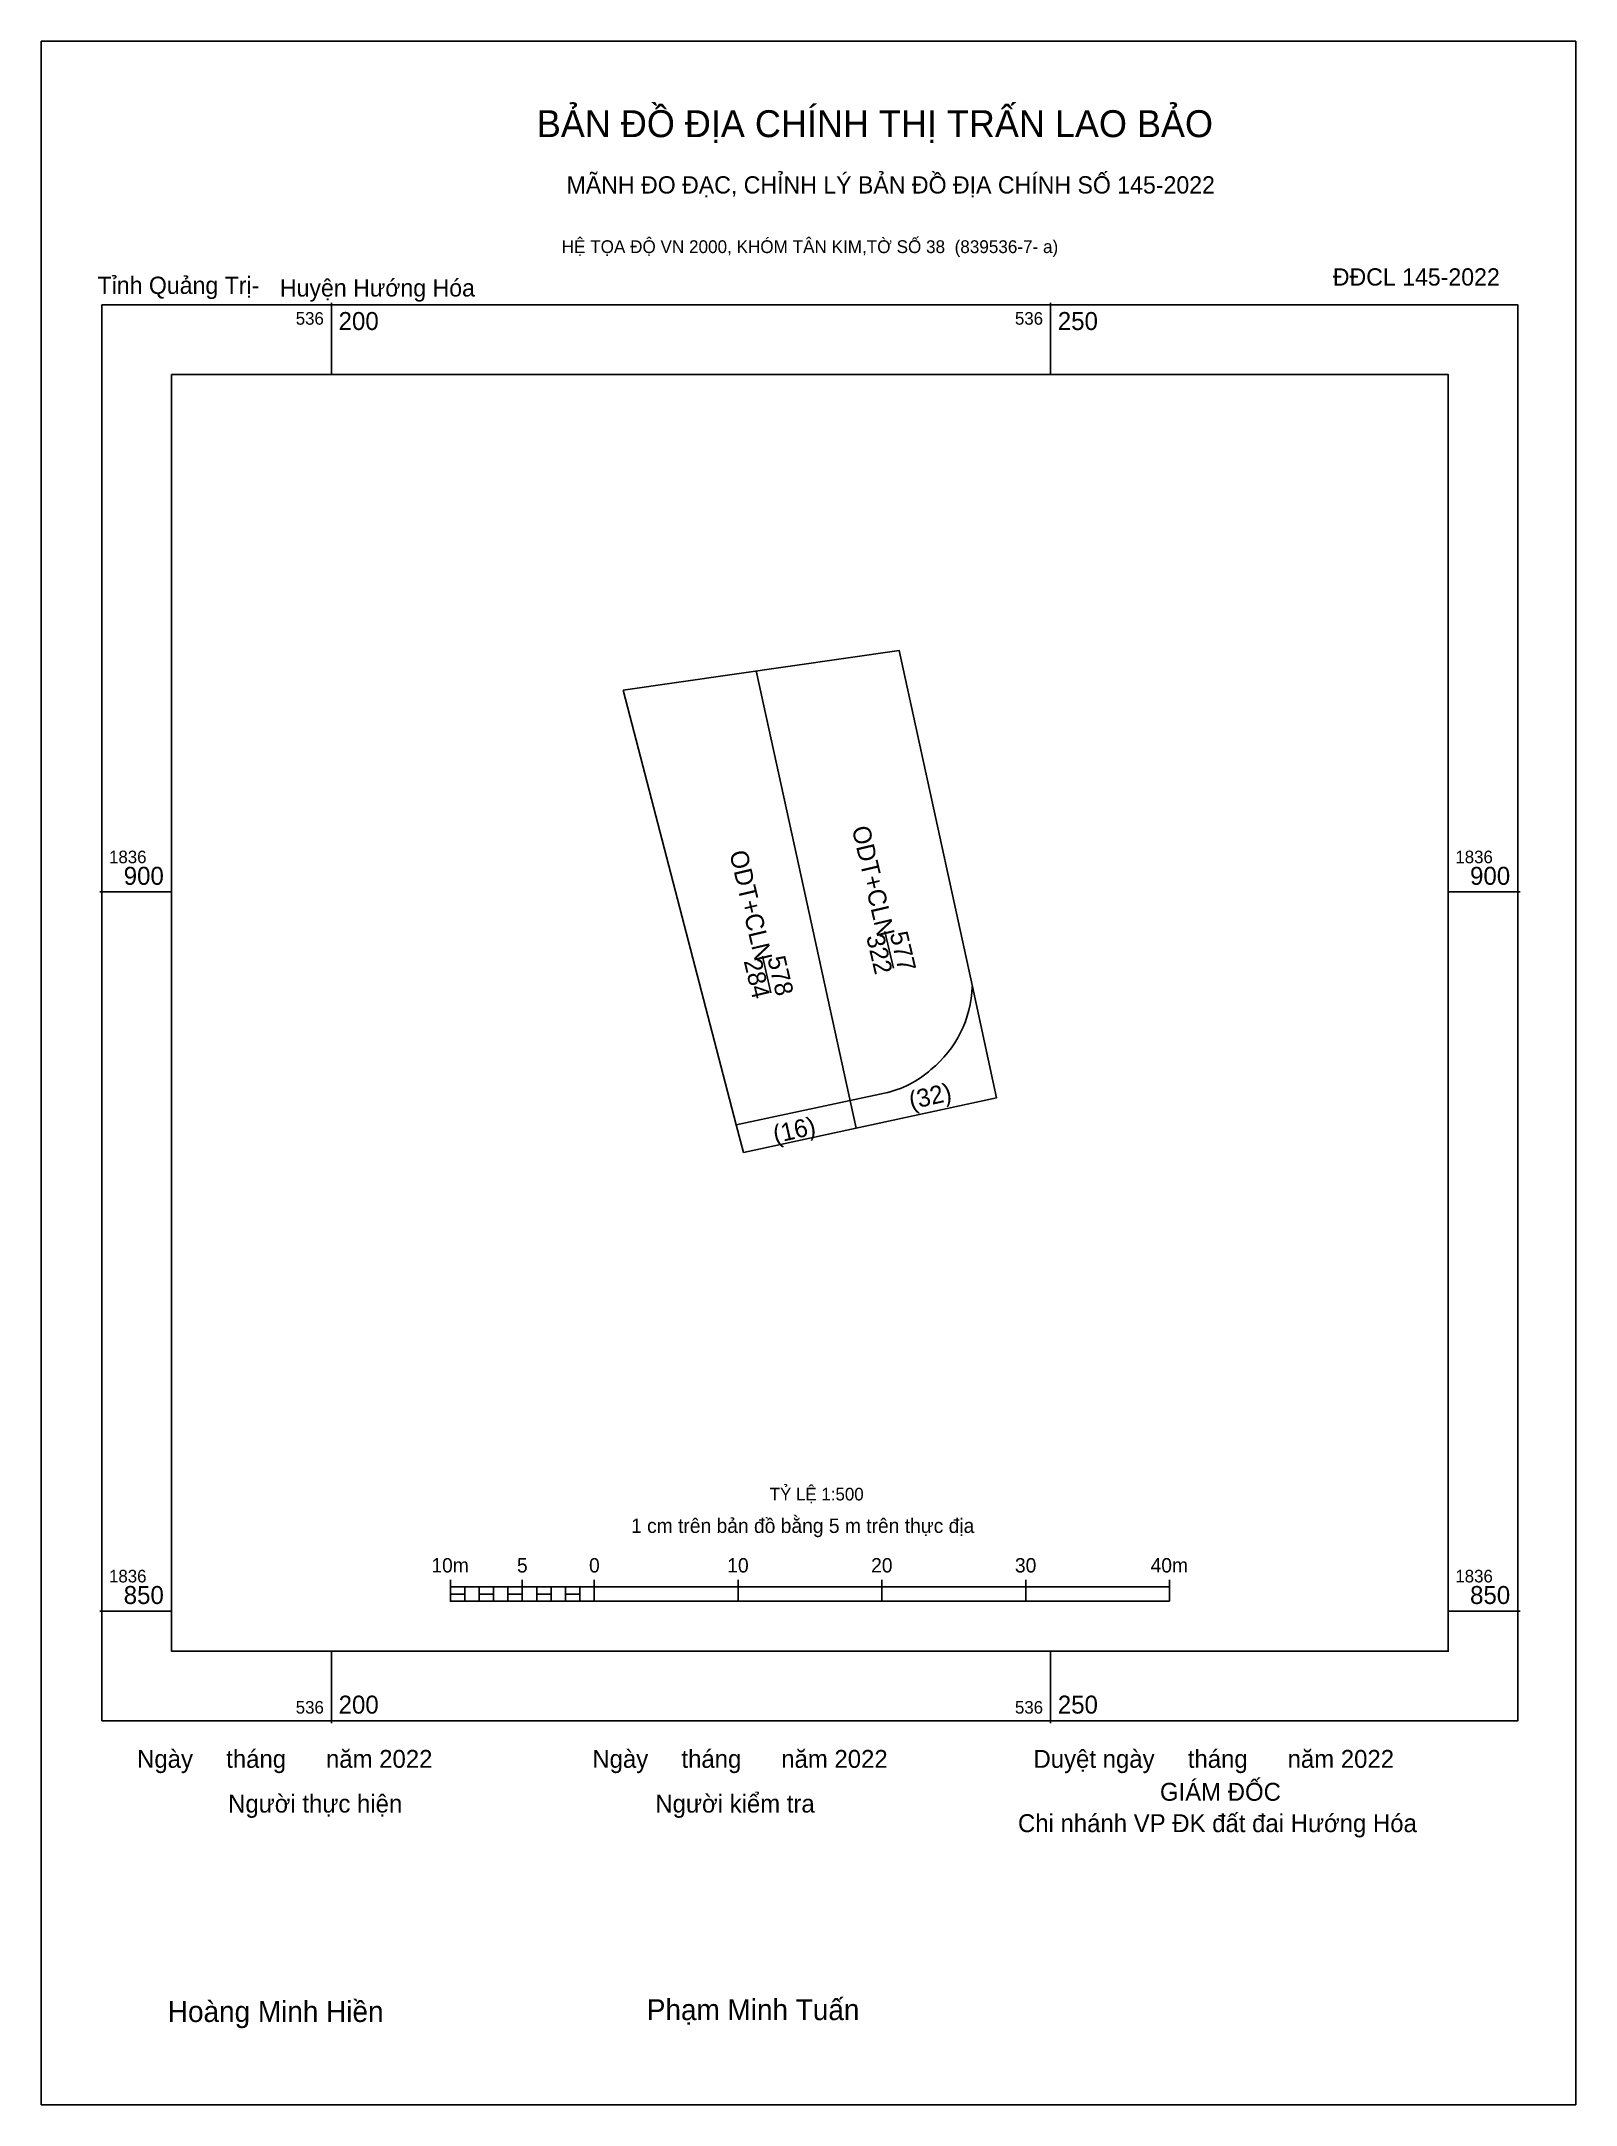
# Model space of a CAD drawing. Extents: x 535769 to 536287, y 1836366 to 1836959.
# Drawn here: x 536179.8 to 536286.5, y 1836815.7 to 1836959.1 of the extents above.
import ezdxf

# ---------------------------------------------------------------- set-up
doc = ezdxf.new("R2010")
doc.units = 0
for name, color, linetype in [('Level 1', 7, 'Continuous'), ('Level 10', 7, 'Continuous'), ('Level 13', 7, 'Continuous'), ('Level 15', 7, 'Continuous'), ('Level 27', 7, 'Continuous'), ('Level 36', 7, 'Continuous'), ('Level 6', 7, 'Continuous'), ('Level 62', 7, 'Continuous'), ('Level 63', 7, 'Continuous'), ('Level 9', 7, 'Continuous')]:
    doc.layers.add(name, color=color, linetype=linetype)

msp = doc.modelspace()

# ---------------------------------------------------------------- linework, layer by layer
at = {"layer": 'Level 1'}
msp.add_line((536228.15, 1836883.81), (536238.46, 1836886.01), dxfattribs=at)
for centre, radius, start, end in [((536236.75, 1836893.71), 7.81, 309.11, 357.9976), ((536237, 1836892.86), 7, 282.0248, 311.939)]:
    msp.add_arc(centre, radius, start, end, dxfattribs=at)
at = {"layer": 'Level 10'}
msp.add_lwpolyline([(536220.29, 1836914.04), (536239.47, 1836916.8), (536244.56, 1836893.42), (536246.24, 1836885.7), (536228.65, 1836881.89), (536228.15, 1836883.81)], close=True, dxfattribs=at)
for points in [[(536229.54, 1836915.37), (536232.68, 1836900.98)], [(536232.68, 1836900.98), (536234.81, 1836891.21)]]:
    msp.add_lwpolyline(points, dxfattribs=at)
at = {"layer": 'Level 13'}
for p, q in [((536238.47, 1836897.25), (536239.07, 1836894.7)), ((536229.96, 1836895.55), (536230.56, 1836893))]:
    msp.add_line(p, q, dxfattribs=at)
at = {"layer": 'Level 15'}
msp.add_lwpolyline([(536179.83, 1836959.15), (536286.51, 1836959.15), (536286.51, 1836815.69), (536179.83, 1836815.69)], close=True, dxfattribs=at)
at = {"layer": 'Level 27'}
for p, q in [((536239.47, 1836916.8), (536239.47, 1836916.8)), ((536220.29, 1836914.04), (536220.29, 1836914.04)), ((536228.65, 1836881.89), (536228.65, 1836881.89))]:
    msp.add_line(p, q, dxfattribs=at)
at = {"layer": 'Level 36'}
msp.add_line((536234.81, 1836891.21), (536236.47, 1836883.58), dxfattribs=at)
at = {"layer": 'Level 62'}
msp.add_lwpolyline([(536188.89, 1836935.97), (536277.64, 1836935.97), (536277.64, 1836847.22), (536188.89, 1836847.22)], close=True, dxfattribs=at)
at = {"layer": 'Level 63'}
for p, q in [((536200, 1836940.97), (536200, 1836935.97)), ((536250, 1836940.97), (536250, 1836935.97)), ((536183.89, 1836900), (536188.89, 1836900)), ((536277.64, 1836900), (536282.64, 1836900)), ((536208.27, 1836852.19), (536208.27, 1836850.69)), ((536208.27, 1836851.69), (536258.27, 1836851.69)), ((536209.27, 1836851.69), (536209.27, 1836850.69)), ((536210.27, 1836851.69), (536210.27, 1836850.69)), ((536211.27, 1836851.69), (536211.27, 1836850.69)), ((536212.27, 1836851.69), (536212.27, 1836850.69)), ((536213.27, 1836852.19), (536213.27, 1836850.69)), ((536213.27, 1836851.69), (536213.27, 1836850.69)), ((536214.27, 1836851.69), (536214.27, 1836850.69)), ((536215.27, 1836851.69), (536215.27, 1836850.69)), ((536216.27, 1836851.69), (536216.27, 1836850.69)), ((536217.27, 1836851.69), (536217.27, 1836850.69)), ((536218.27, 1836852.19), (536218.27, 1836850.69)), ((536218.27, 1836851.69), (536218.27, 1836850.69)), ((536228.27, 1836852.19), (536228.27, 1836850.69)), ((536238.27, 1836852.19), (536238.27, 1836850.69)), ((536248.27, 1836852.19), (536248.27, 1836850.69)), ((536258.27, 1836852.19), (536258.27, 1836850.69)), ((536183.89, 1836850), (536188.89, 1836850)), ((536208.27, 1836850.69), (536258.27, 1836850.69)), ((536277.64, 1836850), (536282.64, 1836850)), ((536200, 1836847.22), (536200, 1836842.22)), ((536250, 1836847.22), (536250, 1836842.22))]:
    msp.add_line(p, q, dxfattribs=at)
for points in [[(536184.04, 1836940.82), (536282.49, 1836940.82), (536282.49, 1836842.38), (536184.04, 1836842.38)], [(536208.27, 1836851.19), (536209.27, 1836851.19), (536209.27, 1836850.69), (536208.27, 1836850.69)], [(536208.27, 1836851.19), (536209.27, 1836851.19), (536209.27, 1836850.69), (536208.27, 1836850.69)], [(536210.27, 1836851.19), (536211.27, 1836851.19), (536211.27, 1836850.69), (536210.27, 1836850.69)], [(536212.27, 1836851.19), (536213.27, 1836851.19), (536213.27, 1836850.69), (536212.27, 1836850.69)], [(536214.27, 1836851.19), (536215.27, 1836851.19), (536215.27, 1836850.69), (536214.27, 1836850.69)], [(536216.27, 1836851.19), (536217.27, 1836851.19), (536217.27, 1836850.69), (536216.27, 1836850.69)]]:
    msp.add_lwpolyline(points, close=True, dxfattribs=at)

# ---------------------------------------------------------------- texts
at = {"layer": 'Level 13'}
for s, rotation, p in [('ODT+CLN', 283.2405, (536236.17, 1836904.44)), ('ODT+CLN', 283.2405, (536227.66, 1836902.74)), ('322', 283.2405, (536237.17, 1836896.9)), ('577', 283.2405, (536238.81, 1836897.1)), ('578', 283.2405, (536230.3, 1836895.4)), ('284', 283.2405, (536228.66, 1836895.2)), ('(32)', 12.8618, (536240.31, 1836884.87)), ('(16)', 12.8618, (536230.86, 1836882.52))]:
    msp.add_text(s, height=1.25, rotation=rotation, dxfattribs=at).set_placement(p)
at = {"layer": 'Level 6'}
msp.add_text('TỶ LỆ 1:500', height=0.879, dxfattribs=at).set_placement((536230.47, 1836857.7))
at = {"layer": 'Level 63'}
for s, height, p in [('BẢN ĐỒ ĐỊA CHÍNH THỊ TRẤN LAO BẢO', 1.8718, (536214.28, 1836952.48)), ('MÃNH ĐO ĐẠC, CHỈNH LÝ BẢN ĐỒ ĐỊA CHÍNH SỐ 145-2022', 1.2011, (536216.35, 1836948.56)), ('HỆ TỌA ĐỘ VN 2000, KHÓM TÂN KIM,TỜ SỐ 38  (839536-7- a)', 0.8891, (536216.01, 1836944.42)), ('536', 0.875, (536197.52, 1836939.44)), ('200', 1.25, (536200.5, 1836939.07)), ('536', 0.875, (536247.52, 1836939.44)), ('250', 1.25, (536250.5, 1836939.07)), ('1836', 0.875, (536184.54, 1836902)), ('1836', 0.875, (536278.14, 1836902)), ('900', 1.25, (536185.56, 1836900.5)), ('900', 1.25, (536279.16, 1836900.5)), ('1 cm trên bản đồ bằng 5 m trên thực địa', 1, (536220.83, 1836855.44)), ('1836', 0.875, (536184.54, 1836852)), ('10m', 1, (536206.95, 1836852.69)), ('5', 1, (536212.9, 1836852.69)), ('0', 1, (536217.91, 1836852.69)), ('10', 1, (536227.52, 1836852.69)), ('20', 1, (536237.52, 1836852.69)), ('30', 1, (536247.52, 1836852.69)), ('40m', 1, (536256.95, 1836852.69)), ('1836', 0.875, (536278.14, 1836852)), ('850', 1.25, (536185.56, 1836850.5)), ('850', 1.25, (536279.16, 1836850.5)), ('200', 1.25, (536200.5, 1836842.88)), ('250', 1.25, (536250.5, 1836842.88)), ('536', 0.875, (536197.52, 1836842.88)), ('536', 0.875, (536247.52, 1836842.88)), ('Ngày     tháng      năm 2022', 1.2442, (536186.49, 1836839.11)), ('Ngày     tháng      năm 2022', 1.2442, (536218.14, 1836839.11)), ('Duyệt ngày     tháng      năm 2022', 1.2442, (536248.81, 1836839.11)), ('GIÁM ĐỐC', 1.244, (536257.6, 1836836.82)), ('Người thực hiện', 1.2442, (536192.82, 1836836)), ('Người kiểm tra', 1.2442, (536222.52, 1836836)), ('Chi nhánh VP ĐK đất đai Hướng Hóa', 1.2442, (536247.73, 1836834.64)), ('Hoàng Minh Hiền', 1.4512, (536188.63, 1836821.44)), ('Phạm Minh Tuấn', 1.4512, (536221.93, 1836821.57))]:
    msp.add_text(s, height=height, dxfattribs=at).set_placement(p)
at = {"layer": 'Level 9'}
for s, p in [('Tỉnh Quảng Trị-', (536183.74, 1836941.58)), ('ĐĐCL 145-2022', (536269.62, 1836942.16)), ('Huyện Hướng Hóa', (536196.42, 1836941.4))]:
    msp.add_text(s, height=1.2011, dxfattribs=at).set_placement(p)

doc.saveas('drawing.dxf')
